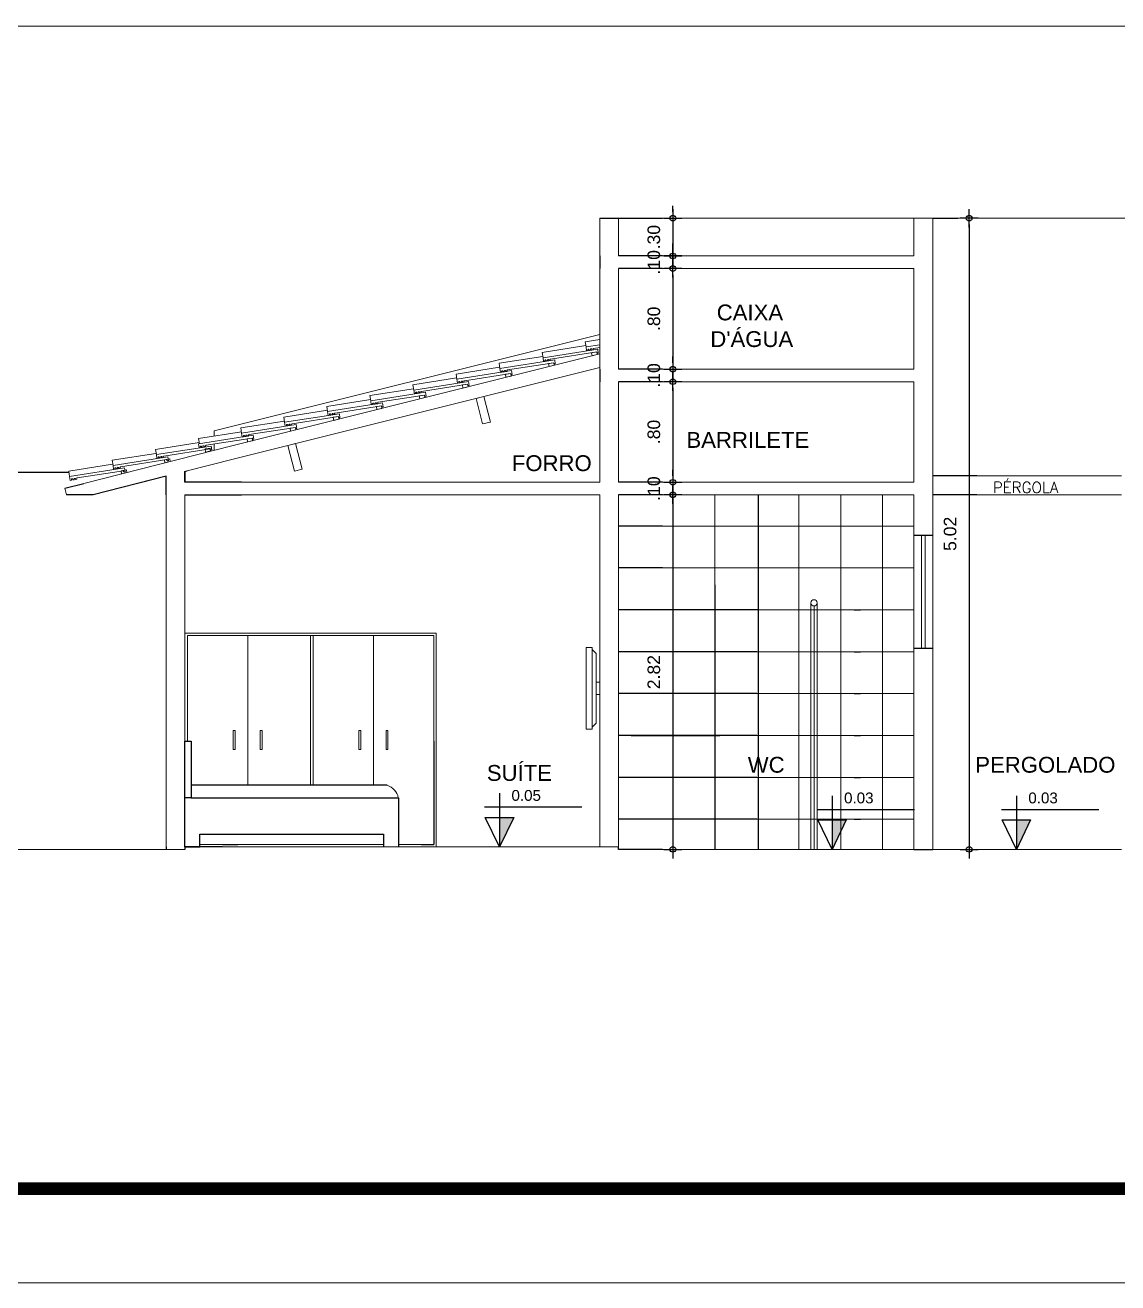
# Model space of a CAD drawing. Header units: millimetres. Extents: x 1345 to 2117, y 1214 to 1365.
# Drawn here: x 1862.36 to 1871.06, y 1251.49 to 1261.5 of the extents above; entities that cross this region are included whole.
import ezdxf

# ---------------------------------------------------------------- set-up
doc = ezdxf.new("R2010")
doc.units = ezdxf.units.MM
doc.header["$LTSCALE"] = 0.5
for name, color, linetype in [('02', 2, 'Continuous'), ('BANHO', 7, 'Continuous'), ('DIVERSOS', 4, 'Continuous'), ('GR_PENA_MEDIA', 7, 'Continuous'), ('HACH', 8, 'Continuous'), ('PAGPISO', 8, 'Continuous'), ('parede', 2, 'Continuous'), ('PISO', 8, 'Continuous'), ('telhas', 6, 'Continuous'), ('texto pequeno', 3, 'Continuous'), ('TEXTO2', 3, 'Continuous'), ('TXT_0', 7, 'Continuous')]:
    doc.layers.add(name, color=color, linetype=linetype)
doc.styles.add('ADITIVOCAD', font='ROMANS.shx')
doc.styles.add('SANSSERIF', font='sas_____.pfb', dxfattribs={"height": 1})
doc.styles.get("Standard").update_dxf_attribs({"font": 'arial.ttf'})
doc.dimstyles.new('ESCALA50', dxfattribs={"dimtxt": 0.1, "dimasz": 0.05, "dimexe": 0.18, "dimexo": 0.06, "dimgap": 0.1, "dimtad": 1, "dimzin": 4, "dimdsep": 46, "dimtxsty": 'Standard', "dimblk": 'BOLA', "dimcen": -0.06, "dimse1": 1, "dimse2": 1, "dimclrd": 7, "dimclrt": 7, "dimadec": 0, "dimazin": 0, "dimtfac": 1, "dimtix": 1, "dimtmove": 0, "dimatfit": 3, "dimldrblk": 'BOLA', "dimfxl": 0, "dimtolj": 1, "dimtzin": 4, "dimarcsym": 0})

# ---------------------------------------------------------------- blocks, each defined once
blk = doc.blocks.new('Adc_nivelelev')
blk.add_hatch(color=256).paths.add_polyline_path([(0, 0), (0.131, 0.271), (0, 0.271)])
for p, q in [((0, 0.495), (0, 0)), ((-0.138, 0.368), (0.76, 0.368))]:
    blk.add_line(p, q)
blk.add_lwpolyline([(-0.131, 0.271), (0.131, 0.271), (0, 0)], close=True)
at = {"flags": 8}
blk.add_attdef('NIVEL', (0.111, 0.424), '', height=0.1, dxfattribs=at)
blk = doc.blocks.new('BOLA')
for p, q in [((-1.44, 0), (1.44, 0)), ((0, -1.44), (0, 1.44))]:
    blk.add_line(p, q)
blk.add_circle((0, 0), 0.452)
blk = doc.blocks.new('*D97')
at = {"layer": '02', "color": 7, "lineweight": -2, "transparency": 16777216}
blk.add_line((1869.872, 1259.91), (1869.872, 1254.99), dxfattribs=at)
at = {"layer": 'Defpoints', "color": 0, "transparency": 16777216}
for p in [(1869.872, 1259.96), (1869.872, 1254.94), (1869.872, 1254.94)]:
    blk.add_point(p, dxfattribs=at)
at = {"layer": '02', "color": 7, "lineweight": -2, "transparency": 16777216, "xscale": 0.05, "yscale": 0.05, "zscale": 0.05}
for p, rotation in [((1869.872, 1259.96), 90), ((1869.872, 1254.94), 270)]:
    blk.add_blockref('BOLA', p, dxfattribs=dict(at, rotation=rotation))
at = {"layer": '02', "color": 7, "transparency": 16777216, "insert": (1869.721, 1257.45), "char_height": 0.1, "attachment_point": 5, "rotation": 90}
blk.add_mtext('\\A1;5.02', dxfattribs=at)
blk = doc.blocks.new('*D145')
at = {"color": 7, "linetype": 'ByBlock', "lineweight": -2, "transparency": 16777216}
for p, q in [((1867.515, 1260.01), (1867.515, 1260.06)), ((1867.515, 1259.96), (1867.515, 1259.66)), ((1867.515, 1259.61), (1867.515, 1259.56))]:
    blk.add_line(p, q, dxfattribs=at)
at = {"layer": 'Defpoints', "color": 0, "linetype": 'ByBlock', "transparency": 16777216}
for p in [(1867.083, 1259.96), (1867.083, 1259.66), (1867.515, 1259.66)]:
    blk.add_point(p, dxfattribs=at)
at = {"color": 7, "linetype": 'ByBlock', "lineweight": -2, "transparency": 16777216, "xscale": 0.05, "yscale": 0.05, "zscale": 0.05}
for p, rotation in [((1867.515, 1259.96), 270), ((1867.515, 1259.66), 90)]:
    blk.add_blockref('BOLA', p, dxfattribs=dict(at, rotation=rotation))
at = {"color": 7, "linetype": 'ByBlock', "transparency": 16777216, "insert": (1867.364, 1259.81), "char_height": 0.1, "attachment_point": 5, "rotation": 90}
blk.add_mtext('\\A1;.30', dxfattribs=at)
blk = doc.blocks.new('*D146')
at = {"color": 7, "linetype": 'ByBlock', "lineweight": -2, "transparency": 16777216}
for p, q in [((1867.515, 1259.71), (1867.515, 1259.76)), ((1867.515, 1259.66), (1867.515, 1259.56)), ((1867.515, 1259.51), (1867.515, 1259.46))]:
    blk.add_line(p, q, dxfattribs=at)
at = {"layer": 'Defpoints', "color": 0, "linetype": 'ByBlock', "transparency": 16777216}
for p in [(1867.083, 1259.66), (1867.083, 1259.56), (1867.515, 1259.56)]:
    blk.add_point(p, dxfattribs=at)
at = {"color": 7, "linetype": 'ByBlock', "lineweight": -2, "transparency": 16777216, "xscale": 0.05, "yscale": 0.05, "zscale": 0.05}
for p, rotation in [((1867.515, 1259.66), 270), ((1867.515, 1259.56), 90)]:
    blk.add_blockref('BOLA', p, dxfattribs=dict(at, rotation=rotation))
at = {"color": 7, "linetype": 'ByBlock', "transparency": 16777216, "insert": (1867.364, 1259.61), "char_height": 0.1, "attachment_point": 5, "rotation": 90}
blk.add_mtext('\\A1;.10', dxfattribs=at)
blk = doc.blocks.new('*D147')
at = {"color": 7, "linetype": 'ByBlock', "lineweight": -2, "transparency": 16777216}
blk.add_line((1867.515, 1259.51), (1867.515, 1258.81), dxfattribs=at)
at = {"layer": 'Defpoints', "color": 0, "linetype": 'ByBlock', "transparency": 16777216}
for p in [(1867.083, 1259.56), (1867.083, 1258.76), (1867.515, 1258.76)]:
    blk.add_point(p, dxfattribs=at)
at = {"color": 7, "linetype": 'ByBlock', "lineweight": -2, "transparency": 16777216, "xscale": 0.05, "yscale": 0.05, "zscale": 0.05}
for p, rotation in [((1867.515, 1259.56), 90), ((1867.515, 1258.76), 270)]:
    blk.add_blockref('BOLA', p, dxfattribs=dict(at, rotation=rotation))
at = {"color": 7, "linetype": 'ByBlock', "transparency": 16777216, "insert": (1867.364, 1259.16), "char_height": 0.1, "attachment_point": 5, "rotation": 90}
blk.add_mtext('\\A1;.80', dxfattribs=at)
blk = doc.blocks.new('*D148')
at = {"color": 7, "linetype": 'ByBlock', "lineweight": -2, "transparency": 16777216}
for p, q in [((1867.515, 1258.81), (1867.515, 1258.86)), ((1867.515, 1258.76), (1867.515, 1258.66)), ((1867.515, 1258.61), (1867.515, 1258.56))]:
    blk.add_line(p, q, dxfattribs=at)
at = {"layer": 'Defpoints', "color": 0, "linetype": 'ByBlock', "transparency": 16777216}
for p in [(1867.083, 1258.76), (1867.083, 1258.66), (1867.515, 1258.66)]:
    blk.add_point(p, dxfattribs=at)
at = {"color": 7, "linetype": 'ByBlock', "lineweight": -2, "transparency": 16777216, "xscale": 0.05, "yscale": 0.05, "zscale": 0.05}
for p, rotation in [((1867.515, 1258.76), 270), ((1867.515, 1258.66), 90)]:
    blk.add_blockref('BOLA', p, dxfattribs=dict(at, rotation=rotation))
at = {"color": 7, "linetype": 'ByBlock', "transparency": 16777216, "insert": (1867.364, 1258.71), "char_height": 0.1, "attachment_point": 5, "rotation": 90}
blk.add_mtext('\\A1;.10', dxfattribs=at)
blk = doc.blocks.new('*D149')
at = {"color": 7, "linetype": 'ByBlock', "lineweight": -2, "transparency": 16777216}
blk.add_line((1867.515, 1258.61), (1867.515, 1257.91), dxfattribs=at)
at = {"layer": 'Defpoints', "color": 0, "linetype": 'ByBlock', "transparency": 16777216}
for p in [(1867.083, 1258.66), (1867.083, 1257.86), (1867.515, 1257.86)]:
    blk.add_point(p, dxfattribs=at)
at = {"color": 7, "linetype": 'ByBlock', "lineweight": -2, "transparency": 16777216, "xscale": 0.05, "yscale": 0.05, "zscale": 0.05}
for p, rotation in [((1867.515, 1258.66), 90), ((1867.515, 1257.86), 270)]:
    blk.add_blockref('BOLA', p, dxfattribs=dict(at, rotation=rotation))
at = {"color": 7, "linetype": 'ByBlock', "transparency": 16777216, "insert": (1867.364, 1258.26), "char_height": 0.1, "attachment_point": 5, "rotation": 90}
blk.add_mtext('\\A1;.80', dxfattribs=at)
blk = doc.blocks.new('*D150')
at = {"color": 7, "linetype": 'ByBlock', "lineweight": -2, "transparency": 16777216}
for p, q in [((1867.515, 1257.91), (1867.515, 1257.96)), ((1867.515, 1257.86), (1867.515, 1257.76)), ((1867.515, 1257.71), (1867.515, 1257.66))]:
    blk.add_line(p, q, dxfattribs=at)
at = {"layer": 'Defpoints', "color": 0, "linetype": 'ByBlock', "transparency": 16777216}
for p in [(1867.083, 1257.86), (1867.083, 1257.76), (1867.515, 1257.76)]:
    blk.add_point(p, dxfattribs=at)
at = {"color": 7, "linetype": 'ByBlock', "lineweight": -2, "transparency": 16777216, "xscale": 0.05, "yscale": 0.05, "zscale": 0.05}
for p, rotation in [((1867.515, 1257.86), 270), ((1867.515, 1257.76), 90)]:
    blk.add_blockref('BOLA', p, dxfattribs=dict(at, rotation=rotation))
at = {"color": 7, "linetype": 'ByBlock', "transparency": 16777216, "insert": (1867.364, 1257.81), "char_height": 0.1, "attachment_point": 5, "rotation": 90}
blk.add_mtext('\\A1;.10', dxfattribs=at)
blk = doc.blocks.new('*D151')
at = {"color": 7, "linetype": 'ByBlock', "lineweight": -2, "transparency": 16777216}
blk.add_line((1867.515, 1257.71), (1867.515, 1254.99), dxfattribs=at)
at = {"layer": 'Defpoints', "color": 0, "linetype": 'ByBlock', "transparency": 16777216}
for p in [(1867.083, 1257.76), (1867.083, 1254.94), (1867.515, 1254.94)]:
    blk.add_point(p, dxfattribs=at)
at = {"color": 7, "linetype": 'ByBlock', "lineweight": -2, "transparency": 16777216, "xscale": 0.05, "yscale": 0.05, "zscale": 0.05}
for p, rotation in [((1867.515, 1257.76), 90), ((1867.515, 1254.94), 270)]:
    blk.add_blockref('BOLA', p, dxfattribs=dict(at, rotation=rotation))
at = {"color": 7, "linetype": 'ByBlock', "transparency": 16777216, "insert": (1867.364, 1256.35), "char_height": 0.1, "attachment_point": 5, "rotation": 90}
blk.add_mtext('\\A1;2.82', dxfattribs=at)

msp = doc.modelspace()

# ---------------------------------------------------------------- linework, layer by layer
at = {"color": 8, "linetype": 'ByBlock'}
for p, q in [((1866.933, 1259.96), (1867.433, 1259.96)), ((1856.133, 1257.94), (1862.711, 1257.94)), ((1863.633, 1257.946), (1863.651, 1257.951)), ((1862.679, 1257.812), (1862.828, 1257.851)), ((1863.483, 1257.909), (1862.902, 1257.761)), ((1862.902, 1257.761), (1862.692, 1257.761)), ((1868.193, 1257.76), (1868.193, 1257.76)), ((1868.193, 1257.76), (1868.193, 1254.94)), ((1869.933, 1257.76), (1869.583, 1257.76)), ((1867.433, 1257.512), (1867.083, 1257.512)), ((1867.433, 1257.179), (1867.083, 1257.179)), ((1867.85, 1257.043), (1867.85, 1254.94)), ((1867.183, 1256.845), (1867.083, 1256.845)), ((1867.888, 1256.845), (1867.183, 1256.845)), ((1868.198, 1256.845), (1867.888, 1256.845)), ((1868.958, 1256.845), (1869.008, 1256.845)), ((1867.183, 1256.512), (1867.083, 1256.512)), ((1867.888, 1256.512), (1867.183, 1256.512)), ((1868.184, 1256.512), (1867.888, 1256.512)), ((1868.958, 1256.512), (1869.008, 1256.512)), ((1869.008, 1256.512), (1869.008, 1256.512)), ((1867.183, 1256.179), (1867.083, 1256.179)), ((1867.888, 1256.179), (1867.183, 1256.179)), ((1868.184, 1256.179), (1867.888, 1256.179)), ((1868.958, 1256.179), (1869.008, 1256.179)), ((1867.183, 1255.845), (1867.083, 1255.845)), ((1867.888, 1255.845), (1867.183, 1255.845)), ((1867.183, 1255.845), (1867.888, 1255.845)), ((1868.184, 1255.845), (1867.888, 1255.845)), ((1868.958, 1255.845), (1869.008, 1255.845)), ((1867.183, 1255.512), (1867.083, 1255.512)), ((1867.888, 1255.512), (1867.183, 1255.512)), ((1868.184, 1255.512), (1867.888, 1255.512)), ((1868.958, 1255.512), (1869.008, 1255.512)), ((1867.183, 1255.179), (1867.083, 1255.179)), ((1867.888, 1255.179), (1867.183, 1255.179)), ((1868.184, 1255.179), (1867.888, 1255.179)), ((1868.958, 1255.179), (1869.008, 1255.179))]:
    msp.add_line(p, q, dxfattribs=at)
at = {"color": 2, "linetype": 'ByBlock'}
for p, q in [((1869.583, 1259.96), (1869.783, 1259.96)), ((1866.933, 1259.66), (1866.933, 1259.56)), ((1867.433, 1259.66), (1867.083, 1259.66)), ((1867.433, 1259.56), (1867.083, 1259.56)), ((1866.933, 1258.76), (1866.933, 1258.66)), ((1867.433, 1258.76), (1867.083, 1258.76)), ((1867.433, 1258.66), (1867.083, 1258.66)), ((1863.633, 1257.86), (1863.633, 1257.946)), ((1863.633, 1257.946), (1863.633, 1257.86)), ((1863.483, 1257.76), (1863.483, 1257.909)), ((1864.083, 1257.86), (1863.633, 1257.86)), ((1867.433, 1257.86), (1867.083, 1257.86)), ((1863.633, 1257.76), (1864.083, 1257.76)), ((1867.433, 1257.76), (1867.083, 1257.76)), ((1863.483, 1254.96), (1863.483, 1254.94)), ((1863.933, 1254.96), (1863.633, 1254.96)), ((1863.633, 1254.96), (1863.633, 1254.94)), ((1867.083, 1254.94), (1867.083, 1254.96)), ((1867.433, 1254.94), (1867.083, 1254.94)), ((1869.433, 1254.94), (1869.583, 1254.94))]:
    msp.add_line(p, q, dxfattribs=at)
at = {"color": 4, "linetype": 'ByBlock'}
msp.add_line((1869.933, 1257.91), (1869.583, 1257.91), dxfattribs=at)
at = {"color": 6, "linetype": 'ByBlock'}
for p, q in [((1869.433, 1257.44), (1869.583, 1257.44)), ((1869.433, 1256.54), (1869.583, 1256.54))]:
    msp.add_line(p, q, dxfattribs=at)
at = {"lineweight": 18}
for p, q in [((1868.613, 1256.901), (1868.613, 1254.94)), ((1868.638, 1254.94), (1868.638, 1256.876)), ((1868.663, 1256.901), (1868.663, 1254.94)), ((1866.825, 1255.895), (1866.825, 1256.547)), ((1866.825, 1256.547), (1866.874, 1256.547)), ((1866.874, 1256.547), (1866.874, 1255.895)), ((1866.874, 1255.911), (1866.874, 1256.53)), ((1866.874, 1256.53), (1866.906, 1256.498)), ((1866.906, 1256.498), (1866.906, 1255.944)), ((1866.906, 1256.171), (1866.906, 1256.271)), ((1866.906, 1256.271), (1866.933, 1256.271)), ((1866.933, 1256.271), (1866.933, 1256.171)), ((1866.933, 1256.171), (1866.906, 1256.171)), ((1866.906, 1255.944), (1866.874, 1255.911)), ((1866.874, 1255.895), (1866.825, 1255.895))]:
    msp.add_line(p, q, dxfattribs=at)
at = {"color": 7, "linetype": 'ByBlock'}
for p, q in [((1863.633, 1254.96), (1863.633, 1255.8)), ((1863.633, 1255.8), (1863.683, 1255.8)), ((1863.683, 1255.8), (1863.683, 1255.35)), ((1865.613, 1255.802), (1865.613, 1254.98)), ((1865.243, 1255.45), (1863.683, 1255.45)), ((1864.133, 1255.45), (1864.133, 1255.452)), ((1864.633, 1255.45), (1864.633, 1255.452)), ((1864.653, 1255.45), (1864.653, 1255.452)), ((1865.133, 1255.45), (1865.133, 1255.452)), ((1863.683, 1255.35), (1863.633, 1255.35)), ((1863.683, 1255.35), (1865.333, 1255.35)), ((1863.683, 1255.35), (1865.243, 1255.35)), ((1865.333, 1255.35), (1865.333, 1254.96)), ((1863.753, 1254.96), (1863.753, 1255.06)), ((1863.753, 1255.06), (1865.213, 1255.06)), ((1865.213, 1255.06), (1865.213, 1254.96)), ((1863.633, 1254.96), (1863.753, 1254.96)), ((1863.933, 1254.98), (1864.053, 1254.98)), ((1865.513, 1254.98), (1865.613, 1254.98))]:
    msp.add_line(p, q, dxfattribs=at)
at = {"lineweight": 18}
msp.add_circle((1868.638, 1256.901), 0.0249, dxfattribs=at)
at = {"layer": '02', "lineweight": 18}
for points in [[(1849.817, 1251.492), (1911.017, 1251.492), (1911.017, 1296.042), (1849.817, 1296.042)], [(1850.567, 1252.242), (1881.546, 1252.242), (1881.546, 1261.489), (1850.567, 1261.489)], [(1850.567, 1252.242), (1881.546, 1252.242), (1881.546, 1261.489), (1850.567, 1261.489)]]:
    msp.add_lwpolyline(points, close=True, dxfattribs=at)
at = {"layer": '02', "lineweight": 18, "const_width": 0.1}
msp.add_lwpolyline([(1850.567, 1252.242), (1910.267, 1252.242), (1910.267, 1295.292), (1850.567, 1295.292)], close=True, dxfattribs=at)
at = {"layer": 'BANHO', "lineweight": 18}
for p, q in [((1863.633, 1254.96), (1863.633, 1256.66)), ((1863.633, 1256.66), (1865.133, 1256.66)), ((1863.653, 1255.8), (1863.653, 1256.64)), ((1863.653, 1256.64), (1865.113, 1256.64)), ((1864.133, 1255.452), (1864.133, 1256.64)), ((1864.633, 1256.66), (1865.633, 1256.66)), ((1864.633, 1255.452), (1864.633, 1256.64)), ((1864.653, 1255.452), (1864.653, 1256.64)), ((1864.653, 1256.64), (1865.613, 1256.64)), ((1865.133, 1255.452), (1865.133, 1256.64)), ((1865.613, 1255.802), (1865.613, 1256.64)), ((1865.633, 1254.96), (1865.633, 1256.66)), ((1864.018, 1255.735), (1864.018, 1255.885)), ((1864.018, 1255.885), (1864.033, 1255.885)), ((1864.033, 1255.885), (1864.033, 1255.735)), ((1864.233, 1255.735), (1864.233, 1255.885)), ((1864.233, 1255.885), (1864.248, 1255.885)), ((1864.248, 1255.885), (1864.248, 1255.735)), ((1865.018, 1255.735), (1865.018, 1255.885)), ((1865.018, 1255.885), (1865.033, 1255.885)), ((1865.033, 1255.885), (1865.033, 1255.735)), ((1865.233, 1255.735), (1865.233, 1255.885)), ((1865.233, 1255.885), (1865.248, 1255.885)), ((1865.248, 1255.885), (1865.248, 1255.735)), ((1864.033, 1255.735), (1864.018, 1255.735)), ((1864.248, 1255.735), (1864.233, 1255.735)), ((1865.033, 1255.735), (1865.018, 1255.735)), ((1865.248, 1255.735), (1865.233, 1255.735)), ((1865.133, 1254.96), (1863.633, 1254.96)), ((1863.933, 1254.98), (1863.753, 1254.98)), ((1865.113, 1254.98), (1864.053, 1254.98)), ((1865.633, 1254.96), (1864.633, 1254.96)), ((1865.213, 1254.98), (1864.653, 1254.98)), ((1865.513, 1254.98), (1865.333, 1254.98)), ((1865.783, 1254.96), (1865.783, 1254.96))]:
    msp.add_line(p, q, dxfattribs=at)
msp.add_arc((1865.196, 1255.321), 0.138, 12.5281, 70.1161, dxfattribs=at)
at = {"layer": 'DIVERSOS', "lineweight": 18}
for p, q in [((1867.433, 1259.66), (1868.095, 1259.66)), ((1871.083, 1257.91), (1869.933, 1257.91))]:
    msp.add_line(p, q, dxfattribs=at)
at = {"layer": 'GR_PENA_MEDIA', "lineweight": 18}
for points in [[(1866.482, 1258.851), (1866.475, 1258.892), (1866.823, 1258.947)], [(1866.824, 1258.937), (1866.818, 1258.978), (1866.933, 1258.996)], [(1866.139, 1258.765), (1866.132, 1258.807), (1866.48, 1258.861)], [(1865.796, 1258.68), (1865.79, 1258.721), (1866.137, 1258.776)], [(1865.454, 1258.594), (1865.447, 1258.636), (1865.795, 1258.69)], [(1865.111, 1258.508), (1865.105, 1258.55), (1865.452, 1258.604)], [(1864.768, 1258.423), (1864.762, 1258.464), (1865.109, 1258.519)], [(1864.083, 1258.251), (1864.077, 1258.293), (1864.424, 1258.347)], [(1864.426, 1258.337), (1864.419, 1258.379), (1864.767, 1258.433)], [(1863.748, 1258.166), (1863.742, 1258.207), (1864.082, 1258.261)], [(1863.406, 1258.08), (1863.399, 1258.122), (1863.747, 1258.176)], [(1863.061, 1257.994), (1863.055, 1258.035), (1863.402, 1258.09)], [(1862.716, 1257.906), (1862.71, 1257.948), (1863.057, 1258.003)]]:
    msp.add_lwpolyline(points, dxfattribs=at)
for points in [[(1866.872, 1258.866), (1866.913, 1258.876), (1866.91, 1258.897), (1866.869, 1258.89)], [(1866.53, 1258.78), (1866.571, 1258.791), (1866.567, 1258.811), (1866.526, 1258.805)], [(1865.845, 1258.609), (1865.886, 1258.619), (1865.882, 1258.64), (1865.841, 1258.634)], [(1866.187, 1258.695), (1866.228, 1258.705), (1866.225, 1258.726), (1866.183, 1258.719)], [(1865.502, 1258.523), (1865.543, 1258.534), (1865.54, 1258.554), (1865.498, 1258.548)], [(1865.159, 1258.438), (1865.2, 1258.448), (1865.197, 1258.469), (1865.156, 1258.462)], [(1864.817, 1258.352), (1864.858, 1258.362), (1864.854, 1258.383), (1864.813, 1258.377)], [(1864.474, 1258.266), (1864.515, 1258.277), (1864.512, 1258.297), (1864.47, 1258.291)], [(1864.132, 1258.181), (1864.172, 1258.191), (1864.169, 1258.212), (1864.128, 1258.205)], [(1864.132, 1258.181), (1864.172, 1258.191), (1864.169, 1258.212), (1864.128, 1258.205)], [(1863.515, 1258.025), (1863.474, 1258.015), (1863.47, 1258.039), (1863.512, 1258.047)], [(1863.796, 1258.1), (1863.837, 1258.11), (1863.834, 1258.131), (1863.793, 1258.125)], [(1863.17, 1257.937), (1863.129, 1257.927), (1863.125, 1257.952), (1863.167, 1257.959)]]:
    msp.add_lwpolyline(points, close=True, dxfattribs=at)
at = {"layer": 'HACH', "lineweight": 18}
for p, q in [((1869.583, 1259.96), (1867.433, 1259.96)), ((1871.083, 1257.76), (1869.933, 1257.76))]:
    msp.add_line(p, q, dxfattribs=at)
at = {"layer": 'PAGPISO', "lineweight": 18}
for p, q in [((1863.867, 1258.227), (1863.867, 1258.269)), ((1863.867, 1258.115), (1863.867, 1258.164))]:
    msp.add_line(p, q, dxfattribs=at)
at = {"layer": 'parede', "lineweight": 18}
for p, q in [((1866.933, 1259.96), (1866.933, 1259.66)), ((1867.083, 1259.96), (1867.083, 1259.66)), ((1869.433, 1259.96), (1869.433, 1259.66)), ((1869.583, 1259.96), (1869.583, 1257.76)), ((1869.783, 1259.96), (1871.233, 1259.96)), ((1869.433, 1259.66), (1867.433, 1259.66)), ((1866.933, 1259.56), (1866.933, 1258.76)), ((1867.083, 1259.56), (1867.083, 1258.76)), ((1869.433, 1259.56), (1867.433, 1259.56)), ((1869.433, 1259.56), (1869.433, 1258.76)), ((1869.433, 1258.76), (1867.433, 1258.76)), ((1866.933, 1258.66), (1866.933, 1257.86)), ((1867.083, 1258.66), (1867.083, 1257.86)), ((1869.433, 1258.66), (1867.433, 1258.66)), ((1869.433, 1258.66), (1869.433, 1257.86)), ((1864.083, 1257.86), (1866.933, 1257.86)), ((1867.433, 1257.86), (1869.433, 1257.86)), ((1863.483, 1257.76), (1863.483, 1254.96)), ((1863.633, 1257.76), (1863.633, 1254.96)), ((1864.083, 1257.76), (1866.933, 1257.76)), ((1866.933, 1257.76), (1866.933, 1254.96)), ((1867.083, 1257.76), (1867.083, 1254.96)), ((1867.433, 1257.76), (1869.433, 1257.76)), ((1869.433, 1257.76), (1869.433, 1254.94)), ((1869.583, 1257.76), (1869.583, 1254.94)), ((1865.633, 1256.66), (1865.633, 1254.96)), ((1855.983, 1254.94), (1863.633, 1254.94)), ((1863.933, 1254.96), (1867.083, 1254.96)), ((1867.433, 1254.94), (1869.433, 1254.94)), ((1869.583, 1254.94), (1871.083, 1254.94))]:
    msp.add_line(p, q, dxfattribs=at)
at = {"layer": 'parede', "color": 4, "lineweight": 18}
for p, q in [((1869.493, 1257.44), (1869.493, 1256.54)), ((1869.523, 1257.44), (1869.523, 1256.54))]:
    msp.add_line(p, q, dxfattribs=at)
at = {"layer": 'PISO', "lineweight": 18}
for p, q in [((1866.933, 1259.036), (1863.867, 1258.269)), ((1866.933, 1258.881), (1864.017, 1258.152)), ((1866.933, 1258.773), (1864.017, 1258.044)), ((1864.017, 1258.152), (1863.422, 1258.002)), ((1864.017, 1258.044), (1863.651, 1257.951)), ((1863.422, 1258.002), (1862.828, 1257.851)), ((1863.422, 1257.893), (1863.057, 1257.8)), ((1862.692, 1257.761), (1862.679, 1257.812)), ((1867.517, 1257.043), (1867.517, 1257.76)), ((1867.85, 1257.043), (1867.85, 1257.76)), ((1868.517, 1257.093), (1868.517, 1257.76)), ((1868.851, 1256.556), (1868.851, 1257.76)), ((1869.184, 1257.093), (1869.184, 1257.76)), ((1867.433, 1257.512), (1869.433, 1257.512)), ((1867.433, 1257.179), (1869.433, 1257.179)), ((1868.517, 1255.37), (1868.517, 1257.093)), ((1869.184, 1255.574), (1869.184, 1257.093)), ((1868.184, 1256.845), (1868.198, 1256.845)), ((1868.198, 1256.845), (1868.958, 1256.845)), ((1869.008, 1256.845), (1869.083, 1256.845)), ((1869.083, 1256.845), (1869.433, 1256.845)), ((1868.851, 1255.283), (1868.851, 1256.556)), ((1868.184, 1256.512), (1868.958, 1256.512)), ((1869.008, 1256.512), (1869.083, 1256.512)), ((1869.083, 1256.512), (1869.433, 1256.512)), ((1868.184, 1256.179), (1868.958, 1256.179)), ((1869.008, 1256.179), (1869.083, 1256.179)), ((1869.083, 1256.179), (1869.433, 1256.179)), ((1868.184, 1255.845), (1868.958, 1255.845)), ((1869.008, 1255.845), (1869.083, 1255.845)), ((1869.083, 1255.845), (1869.433, 1255.845)), ((1869.184, 1254.94), (1869.184, 1255.574)), ((1868.184, 1255.512), (1868.958, 1255.512)), ((1869.008, 1255.512), (1869.083, 1255.512)), ((1869.083, 1255.512), (1869.301, 1255.512)), ((1869.301, 1255.512), (1869.433, 1255.512)), ((1868.517, 1254.94), (1868.517, 1255.37)), ((1868.851, 1254.94), (1868.851, 1255.283)), ((1868.184, 1255.179), (1868.958, 1255.179)), ((1869.008, 1255.179), (1869.083, 1255.179)), ((1869.083, 1255.179), (1869.433, 1255.179))]:
    msp.add_line(p, q, dxfattribs=at)
at = {"layer": 'telhas', "lineweight": 18}
for p, q in [((1866.012, 1258.543), (1865.951, 1258.527)), ((1866.012, 1258.543), (1866.063, 1258.339)), ((1865.951, 1258.527), (1866.001, 1258.324)), ((1866.063, 1258.339), (1866.001, 1258.324)), ((1864.514, 1258.168), (1864.453, 1258.153)), ((1864.453, 1258.153), (1864.504, 1257.949)), ((1864.514, 1258.168), (1864.565, 1257.964)), ((1864.565, 1257.964), (1864.504, 1257.949))]:
    msp.add_line(p, q, dxfattribs=at)
at = {"layer": 'telhas', "lineweight": 18, "flags": 128}
msp.add_lwpolyline([(1866.933, 1258.954), (1866.824, 1258.937), (1866.829, 1258.906), (1866.839, 1258.907), (1866.839, 1258.912, -0.414214), (1866.843, 1258.918), (1866.843, 1258.918, -0.414214), (1866.849, 1258.914), (1866.85, 1258.909), (1866.86, 1258.91), (1866.859, 1258.916, -0.414214), (1866.864, 1258.922), (1866.864, 1258.922, -0.414214), (1866.87, 1258.917), (1866.871, 1258.912), (1866.881, 1258.914), (1866.88, 1258.919, -0.414214), (1866.884, 1258.925), (1866.933, 1258.933)], format="xyb", dxfattribs=at)
for points in [[(1866.482, 1258.851), (1866.486, 1258.82), (1866.497, 1258.821), (1866.496, 1258.827, -0.414214), (1866.5, 1258.833), (1866.5, 1258.833, -0.414214), (1866.506, 1258.828), (1866.507, 1258.823), (1866.518, 1258.825), (1866.517, 1258.83, -0.414214), (1866.521, 1258.836), (1866.521, 1258.836, -0.414214), (1866.527, 1258.832), (1866.528, 1258.826), (1866.538, 1258.828), (1866.537, 1258.833, -0.414214), (1866.542, 1258.839), (1866.91, 1258.897), (1866.911, 1258.892, 0.414214), (1866.917, 1258.887), (1866.922, 1258.888), (1866.917, 1258.919)], [(1865.796, 1258.68), (1865.801, 1258.649), (1865.812, 1258.65), (1865.811, 1258.655, -0.414214), (1865.815, 1258.661), (1865.815, 1258.661, -0.414214), (1865.821, 1258.657), (1865.822, 1258.652), (1865.832, 1258.653), (1865.832, 1258.659, -0.414214), (1865.836, 1258.665), (1865.836, 1258.665, -0.414214), (1865.842, 1258.66), (1865.843, 1258.655), (1865.853, 1258.657), (1865.852, 1258.662, -0.414214), (1865.857, 1258.668), (1866.225, 1258.726), (1866.226, 1258.72, 0.414214), (1866.232, 1258.716), (1866.237, 1258.717), (1866.232, 1258.748)], [(1866.139, 1258.765), (1866.144, 1258.734), (1866.154, 1258.736), (1866.153, 1258.741, -0.414214), (1866.158, 1258.747), (1866.158, 1258.747, -0.414214), (1866.164, 1258.743), (1866.165, 1258.737), (1866.175, 1258.739), (1866.174, 1258.744, -0.414214), (1866.178, 1258.75), (1866.178, 1258.75, -0.414214), (1866.184, 1258.746), (1866.185, 1258.741), (1866.196, 1258.742), (1866.195, 1258.748, -0.414214), (1866.199, 1258.754), (1866.567, 1258.811), (1866.568, 1258.806, 0.414214), (1866.574, 1258.802), (1866.579, 1258.803), (1866.575, 1258.834)], [(1865.454, 1258.594), (1865.459, 1258.563), (1865.469, 1258.565), (1865.468, 1258.57, -0.414214), (1865.473, 1258.576), (1865.473, 1258.576, -0.414214), (1865.479, 1258.571), (1865.479, 1258.566), (1865.49, 1258.568), (1865.489, 1258.573, -0.414214), (1865.493, 1258.579), (1865.493, 1258.579, -0.414214), (1865.499, 1258.575), (1865.5, 1258.569), (1865.51, 1258.571), (1865.51, 1258.576, -0.414214), (1865.514, 1258.582), (1865.882, 1258.64), (1865.883, 1258.635, 0.414214), (1865.889, 1258.63), (1865.894, 1258.631), (1865.889, 1258.662)], [(1865.111, 1258.508), (1865.116, 1258.477), (1865.126, 1258.479), (1865.126, 1258.484, -0.414214), (1865.13, 1258.49), (1865.13, 1258.49, -0.414214), (1865.136, 1258.486), (1865.137, 1258.481), (1865.147, 1258.482), (1865.146, 1258.487, -0.414214), (1865.151, 1258.493), (1865.151, 1258.493, -0.414214), (1865.157, 1258.489), (1865.157, 1258.484), (1865.168, 1258.485), (1865.167, 1258.491, -0.414214), (1865.171, 1258.497), (1865.54, 1258.554), (1865.54, 1258.549, 0.414214), (1865.546, 1258.545), (1865.552, 1258.546), (1865.547, 1258.577)], [(1864.768, 1258.423), (1864.773, 1258.392), (1864.784, 1258.393), (1864.783, 1258.398, -0.414214), (1864.787, 1258.404), (1864.787, 1258.404, -0.414214), (1864.793, 1258.4), (1864.794, 1258.395), (1864.804, 1258.396), (1864.804, 1258.402, -0.414214), (1864.808, 1258.408), (1864.808, 1258.408, -0.414214), (1864.814, 1258.403), (1864.815, 1258.398), (1864.825, 1258.4), (1864.824, 1258.405, -0.414214), (1864.829, 1258.411), (1865.197, 1258.469), (1865.198, 1258.464, 0.414214), (1865.204, 1258.459), (1865.209, 1258.46), (1865.204, 1258.491)], [(1864.426, 1258.337), (1864.431, 1258.306), (1864.441, 1258.308), (1864.44, 1258.313, -0.414214), (1864.445, 1258.319), (1864.445, 1258.319, -0.414214), (1864.451, 1258.314), (1864.452, 1258.309), (1864.462, 1258.311), (1864.461, 1258.316, -0.414214), (1864.465, 1258.322), (1864.465, 1258.322, -0.414214), (1864.471, 1258.318), (1864.472, 1258.312), (1864.483, 1258.314), (1864.482, 1258.319, -0.414214), (1864.486, 1258.325), (1864.854, 1258.383), (1864.855, 1258.378, 0.414214), (1864.861, 1258.374), (1864.866, 1258.374), (1864.862, 1258.405)], [(1864.083, 1258.251), (1864.088, 1258.22), (1864.099, 1258.222), (1864.098, 1258.227, -0.414214), (1864.102, 1258.233), (1864.102, 1258.233, -0.414214), (1864.108, 1258.229), (1864.109, 1258.224), (1864.119, 1258.225), (1864.118, 1258.23, -0.414214), (1864.123, 1258.236), (1864.123, 1258.236, -0.414214), (1864.129, 1258.232), (1864.13, 1258.227), (1864.14, 1258.228), (1864.139, 1258.234, -0.414214), (1864.144, 1258.24), (1864.512, 1258.297), (1864.513, 1258.292, 0.414214), (1864.519, 1258.288), (1864.524, 1258.289), (1864.519, 1258.32)], [(1863.406, 1258.08), (1863.41, 1258.049), (1863.421, 1258.051), (1863.42, 1258.056, -0.414214), (1863.424, 1258.062), (1863.424, 1258.062, -0.414214), (1863.43, 1258.057), (1863.431, 1258.052), (1863.442, 1258.054), (1863.441, 1258.059, -0.414214), (1863.445, 1258.065), (1863.445, 1258.065, -0.414214), (1863.451, 1258.061), (1863.452, 1258.055), (1863.462, 1258.057), (1863.461, 1258.062, -0.414214), (1863.466, 1258.068), (1863.834, 1258.126), (1863.835, 1258.121, 0.414214), (1863.841, 1258.117), (1863.846, 1258.117), (1863.841, 1258.148)], [(1863.741, 1258.166), (1863.746, 1258.135), (1863.756, 1258.136), (1863.755, 1258.141, -0.414214), (1863.759, 1258.147), (1863.759, 1258.147, -0.414214), (1863.765, 1258.143), (1863.766, 1258.138), (1863.777, 1258.14), (1863.776, 1258.145, -0.414214), (1863.78, 1258.151), (1863.78, 1258.151, -0.414214), (1863.786, 1258.146), (1863.787, 1258.141), (1863.797, 1258.143), (1863.797, 1258.148, -0.414214), (1863.801, 1258.154), (1864.169, 1258.212), (1864.17, 1258.207, 0.414214), (1864.176, 1258.202), (1864.181, 1258.203), (1864.176, 1258.234)], [(1863.061, 1257.994), (1863.066, 1257.963), (1863.076, 1257.964), (1863.075, 1257.97, -0.414214), (1863.08, 1257.976), (1863.08, 1257.976, -0.414214), (1863.086, 1257.971), (1863.087, 1257.966), (1863.097, 1257.968), (1863.096, 1257.973, -0.414214), (1863.101, 1257.979), (1863.101, 1257.979, -0.414214), (1863.107, 1257.974), (1863.107, 1257.969), (1863.118, 1257.971), (1863.117, 1257.976, -0.414214), (1863.121, 1257.982), (1863.49, 1258.04), (1863.49, 1258.035, 0.414214), (1863.496, 1258.03), (1863.502, 1258.031), (1863.497, 1258.062)], [(1862.716, 1257.906), (1862.721, 1257.875), (1862.731, 1257.877), (1862.73, 1257.882, -0.414214), (1862.735, 1257.888), (1862.735, 1257.888, -0.414214), (1862.741, 1257.884), (1862.742, 1257.879), (1862.752, 1257.88), (1862.751, 1257.885, -0.414214), (1862.756, 1257.891), (1862.756, 1257.891, -0.414214), (1862.762, 1257.887), (1862.762, 1257.882), (1862.773, 1257.884), (1862.772, 1257.889, -0.414214), (1862.776, 1257.895), (1863.145, 1257.952), (1863.145, 1257.947, 0.414214), (1863.151, 1257.943), (1863.157, 1257.944), (1863.152, 1257.975)]]:
    msp.add_lwpolyline(points, format="xyb", close=True, dxfattribs=at)

# ---------------------------------------------------------------- block references
at = {"layer": 'TXT_0', "lineweight": 18}
ref = msp.add_blockref('Adc_nivelelev', (1866.136, 1254.96), dxfattribs=dict(at, xscale=0.8626357221426701, yscale=0.8626357221426701, zscale=0.8626357221426701))
ref.add_attrib('NIVEL', '0.05', (1866.231, 1255.326), dxfattribs={"height": 0.0863, "flags": 8})
ref = msp.add_blockref('Adc_nivelelev', (1868.782, 1254.94), dxfattribs=dict(at, xscale=0.8626357221426701, yscale=0.8626357221426701, zscale=0.8626357221426701))
ref.add_attrib('NIVEL', '0.03', (1868.877, 1255.306), dxfattribs={"height": 0.0863, "flags": 8})
ref = msp.add_blockref('Adc_nivelelev', (1870.248, 1254.94), dxfattribs=dict(at, xscale=0.8626357221426701, yscale=0.8626357221426701, zscale=0.8626357221426701))
ref.add_attrib('NIVEL', '0.03', (1870.343, 1255.306), dxfattribs={"height": 0.0863, "flags": 8})

# ---------------------------------------------------------------- texts
at = {"layer": 'texto pequeno', "lineweight": 18, "style": 'SANSSERIF'}
for s, p in [('CAIXA', (1867.864, 1259.148)), ("D'ÁGUA", (1867.813, 1258.936)), ('BARRILETE', (1867.623, 1258.134)), ('FORRO', (1866.234, 1257.949)), ('SUÍTE', (1866.035, 1255.485)), ('WC', (1868.111, 1255.55)), ('PERGOLADO', (1869.921, 1255.55))]:
    msp.add_text(s, height=0.126, dxfattribs=at).set_placement(p)
at = {"layer": 'TEXTO2', "lineweight": 18, "ltscale": 0.4, "style": 'ADITIVOCAD'}
msp.add_text('PÉRGOLA', height=0.0875, dxfattribs=at).set_placement((1870.061, 1257.775))

# ---------------------------------------------------------------- dimensions: what is measured, and where the dimension line sits
at = {"color": 8, "linetype": 'ByBlock'}
dim = msp.add_linear_dim(base=(1867.515, 1259.66), p1=(1867.083, 1259.96), p2=(1867.083, 1259.66), angle=90, dimstyle='ESCALA50', dxfattribs=at)
dim.commit()
dim.dimension.update_dxf_attribs({"geometry": '*D145', "text_midpoint": (1867.364, 1259.81)})
for base, p1, p2, picture, middle in [((1867.515, 1259.56), (1867.083, 1259.66), (1867.083, 1259.56), '*D146', (1867.364, 1259.61)), ((1867.515, 1258.76), (1867.083, 1259.56), (1867.083, 1258.76), '*D147', (1867.364, 1259.16)), ((1867.515, 1258.66), (1867.083, 1258.76), (1867.083, 1258.66), '*D148', (1867.364, 1258.71)), ((1867.515, 1257.86), (1867.083, 1258.66), (1867.083, 1257.86), '*D149', (1867.364, 1258.26)), ((1867.515, 1257.76), (1867.083, 1257.86), (1867.083, 1257.76), '*D150', (1867.364, 1257.81)), ((1867.515, 1254.94), (1867.083, 1257.76), (1867.083, 1254.94), '*D151', (1867.364, 1256.35))]:
    dim = msp.add_linear_dim(base=base, p1=p1, p2=p2, angle=90, dimstyle='ESCALA50', override={"dimtmove": 1}, dxfattribs=at)
    dim.commit()
    dim.dimension.update_dxf_attribs({"geometry": picture, "text_midpoint": middle})
at = {"layer": '02', "color": 6}
dim = msp.add_linear_dim(base=(1869.872, 1254.94), p1=(1869.872, 1259.96), p2=(1869.872, 1254.94), angle=90, dimstyle='ESCALA50', override={"dimfxl": 0.18}, dxfattribs=at)
dim.commit()
dim.dimension.update_dxf_attribs({"geometry": '*D97', "text_midpoint": (1869.721, 1257.45)})

doc.saveas('drawing.dxf')
